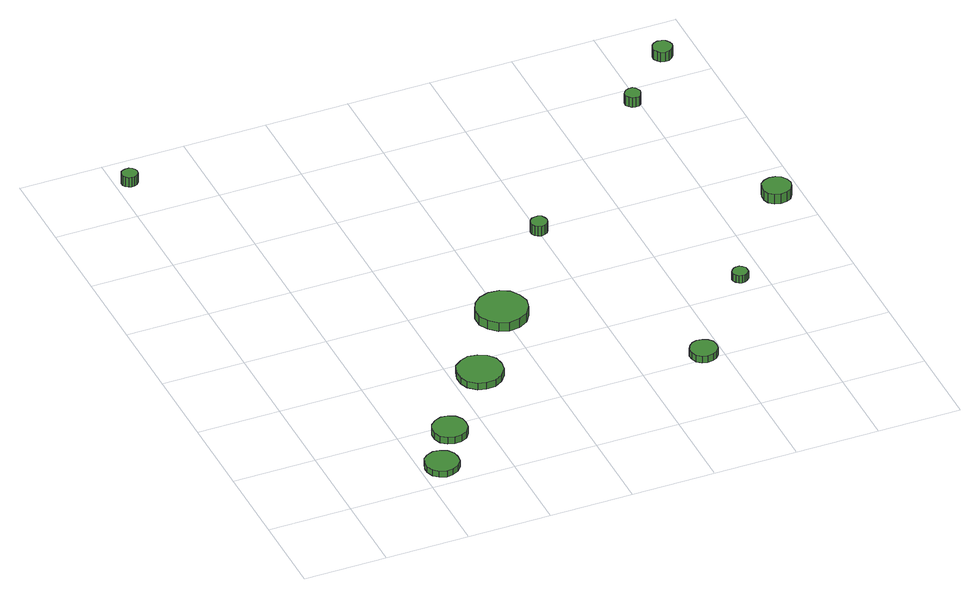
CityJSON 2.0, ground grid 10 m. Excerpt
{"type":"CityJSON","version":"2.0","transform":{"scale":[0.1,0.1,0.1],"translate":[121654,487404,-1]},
"CityObjects":{
"tree1":{"type":"SolitaryVegetationObject","attributes":{"function":"something"},"geometry":[{"type":"MultiSurface","lod":"1","boundaries":[[[0,1,2,3,4,5,6,7,8,9,10,11,12,13,14]],[[15,16,17,18,19,20,21,22,23,24,25,26,27,28,29]],[[0,29,28,1]],[[1,28,27,2]],[[2,27,26,3]],[[3,26,25,4]],[[4,25,24,5]],[[5,24,23,6]],[[6,23,22,7]],[[7,22,21,8]],[[8,21,20,9]],[[9,20,19,10]],[[10,19,18,11]],[[11,18,17,12]],[[12,17,16,13]],[[13,16,15,14]],[[14,15,29,0]]]}]},
"tree2":{"type":"SolitaryVegetationObject","attributes":{"function":"something"},"geometry":[{"type":"MultiSurface","lod":"1","boundaries":[[[30,31,32,33,34,35,36,37,38,39,40,41,42,43,44]],[[45,46,47,48,49,50,51,52,53,54,55,56,57,58,59]],[[30,59,58,31]],[[31,58,57,32]],[[32,57,56,33]],[[33,56,55,34]],[[34,55,54,35]],[[35,54,53,36]],[[36,53,52,37]],[[37,52,51,38]],[[38,51,50,39]],[[39,50,49,40]],[[40,49,48,41]],[[41,48,47,42]],[[42,47,46,43]],[[43,46,45,44]],[[44,45,59,30]]]}]},
"tree3":{"type":"SolitaryVegetationObject","attributes":{"function":"something"},"geometry":[{"type":"MultiSurface","lod":"1","boundaries":[[[60,61,62,63,64,65,66,67,68,69,70,71,72,73,74]],[[75,76,77,78,79,80,81,82,83,84,85,86,87,88,89]],[[60,89,88,61]],[[61,88,87,62]],[[62,87,86,63]],[[63,86,85,64]],[[64,85,84,65]],[[65,84,83,66]],[[66,83,82,67]],[[67,82,81,68]],[[68,81,80,69]],[[69,80,79,70]],[[70,79,78,71]],[[71,78,77,72]],[[72,77,76,73]],[[73,76,75,74]],[[74,75,89,60]]]}]},
"tree4":{"type":"SolitaryVegetationObject","attributes":{"function":"something"},"geometry":[{"type":"MultiSurface","lod":"1","boundaries":[[[90,91,92,93,94,95,96,97,98,99,100,101,102,103,104]],[[105,106,107,108,109,110,111,112,113,114,115,116,117,118,119]],[[90,119,118,91]],[[91,118,117,92]],[[92,117,116,93]],[[93,116,115,94]],[[94,115,114,95]],[[95,114,113,96]],[[96,113,112,97]],[[97,112,111,98]],[[98,111,110,99]],[[99,110,109,100]],[[100,109,108,101]],[[101,108,107,102]],[[102,107,106,103]],[[103,106,105,104]],[[104,105,119,90]]]}]},
"tree5":{"type":"SolitaryVegetationObject","attributes":{"function":"something"},"geometry":[{"type":"MultiSurface","lod":"1","boundaries":[[[120,121,122,123,124,125,126,127,128,129,130,131,132,133,134]],[[135,136,137,138,139,140,141,142,143,144,145,146,147,148,149]],[[120,149,148,121]],[[121,148,147,122]],[[122,147,146,123]],[[123,146,145,124]],[[124,145,144,125]],[[125,144,143,126]],[[126,143,142,127]],[[127,142,141,128]],[[128,141,140,129]],[[129,140,139,130]],[[130,139,138,131]],[[131,138,137,132]],[[132,137,136,133]],[[133,136,135,134]],[[134,135,149,120]]]}]},
"tree6":{"type":"SolitaryVegetationObject","attributes":{"function":"something"},"geometry":[{"type":"MultiSurface","lod":"1","boundaries":[[[150,151,152,153,154,155,156,157,158,159,160,161,162,163,164]],[[165,166,167,168,169,170,171,172,173,174,175,176,177,178,179]],[[150,179,178,151]],[[151,178,177,152]],[[152,177,176,153]],[[153,176,175,154]],[[154,175,174,155]],[[155,174,173,156]],[[156,173,172,157]],[[157,172,171,158]],[[158,171,170,159]],[[159,170,169,160]],[[160,169,168,161]],[[161,168,167,162]],[[162,167,166,163]],[[163,166,165,164]],[[164,165,179,150]]]}]},
"tree7":{"type":"SolitaryVegetationObject","attributes":{"function":"something"},"geometry":[{"type":"MultiSurface","lod":"1","boundaries":[[[180,181,182,183,184,185,186,187,188,189,190,191,192,193,194]],[[195,196,197,198,199,200,201,202,203,204,205,206,207,208,209]],[[180,209,208,181]],[[181,208,207,182]],[[182,207,206,183]],[[183,206,205,184]],[[184,205,204,185]],[[185,204,203,186]],[[186,203,202,187]],[[187,202,201,188]],[[188,201,200,189]],[[189,200,199,190]],[[190,199,198,191]],[[191,198,197,192]],[[192,197,196,193]],[[193,196,195,194]],[[194,195,209,180]]]}]},
"tree8":{"type":"SolitaryVegetationObject","attributes":{"function":"something"},"geometry":[{"type":"MultiSurface","lod":"1","boundaries":[[[210,211,212,213,214,215,216,217,218,219,220,221,222,223,224]],[[225,226,227,228,229,230,231,232,233,234,235,236,237,238,239]],[[210,239,238,211]],[[211,238,237,212]],[[212,237,236,213]],[[213,236,235,214]],[[214,235,234,215]],[[215,234,233,216]],[[216,233,232,217]],[[217,232,231,218]],[[218,231,230,219]],[[219,230,229,220]],[[220,229,228,221]],[[221,228,227,222]],[[222,227,226,223]],[[223,226,225,224]],[[224,225,239,210]]]}]},
"tree9":{"type":"SolitaryVegetationObject","attributes":{"function":"something"},"geometry":[{"type":"MultiSurface","lod":"1","boundaries":[[[240,241,242,243,244,245,246,247,248,249,250,251,252,253,254]],[[255,256,257,258,259,260,261,262,263,264,265,266,267,268,269]],[[240,269,268,241]],[[241,268,267,242]],[[242,267,266,243]],[[243,266,265,244]],[[244,265,264,245]],[[245,264,263,246]],[[246,263,262,247]],[[247,262,261,248]],[[248,261,260,249]],[[249,260,259,250]],[[250,259,258,251]],[[251,258,257,252]],[[252,257,256,253]],[[253,256,255,254]],[[254,255,269,240]]]}]},
"tree10":{"type":"SolitaryVegetationObject","attributes":{"function":"something"},"geometry":[{"type":"MultiSurface","lod":"1","boundaries":[[[270,271,272,273,274,275,276,277,278,279,280,281,282,283,284]],[[285,286,287,288,289,290,291,292,293,294,295,296,297,298,299]],[[270,299,298,271]],[[271,298,297,272]],[[272,297,296,273]],[[273,296,295,274]],[[274,295,294,275]],[[275,294,293,276]],[[276,293,292,277]],[[277,292,291,278]],[[278,291,290,279]],[[279,290,289,280]],[[280,289,288,281]],[[281,288,287,282]],[[282,287,286,283]],[[283,286,285,284]],[[284,285,299,270]]]}]},
"tree11":{"type":"SolitaryVegetationObject","attributes":{"function":"something"},"geometry":[{"type":"MultiSurface","lod":"1","boundaries":[[[300,301,302,303,304,305,306,307,308,309,310,311,312,313,314]],[[315,316,317,318,319,320,321,322,323,324,325,326,327,328,329]],[[300,329,328,301]],[[301,328,327,302]],[[302,327,326,303]],[[303,326,325,304]],[[304,325,324,305]],[[305,324,323,306]],[[306,323,322,307]],[[307,322,321,308]],[[308,321,320,309]],[[309,320,319,310]],[[310,319,318,311]],[[311,318,317,312]],[[312,317,316,313]],[[313,316,315,314]],[[314,315,329,300]]]}]}
},
"vertices":[
[144,30,18],[143,38,18],[138,45,18],[130,49,18],[122,50,18],[114,47,18],[108,42,18],[105,34,18],[105,26,18],[108,18,18],[114,13,18],[122,10,18],[130,11,18],[138,15,18],[143,22,18],[143,22,10],[138,15,10],[130,11,10],[122,10,10],[114,13,10],[108,18,10],[105,26,10],[105,34,10],[108,42,10],[114,47,10],[122,50,10],[130,49,10],[138,45,10],[143,38,10],[144,30,10],
[178,85,18],[177,94,18],[172,101,18],[164,105,18],[156,106,18],[148,103,18],[141,97,18],[138,90,18],[138,81,18],[141,73,18],[148,68,18],[156,65,18],[164,66,18],[172,70,18],[177,77,18],[177,77,9],[172,70,9],[164,66,9],[156,65,9],[148,68,9],[141,73,9],[138,81,9],[138,90,9],[141,97,9],[148,103,9],[156,106,9],[164,105,9],[172,101,9],[177,94,9],[178,85,9],
[25,657,25],[24,661,25],[22,664,25],[18,666,25],[14,666,25],[11,665,25],[8,663,25],[6,659,25],[6,655,25],[8,652,25],[11,649,25],[14,648,25],[18,648,25],[22,650,25],[24,653,25],[24,653,12],[22,650,12],[18,648,12],[14,648,12],[11,649,12],[8,652,12],[6,655,12],[6,659,12],[8,663,12],[11,665,12],[14,666,12],[18,666,12],[22,664,12],[24,661,12],[25,657,12],
[259,172,18],[257,183,18],[250,192,18],[240,197,18],[229,199,18],[219,195,18],[210,188,18],[206,177,18],[206,166,18],[210,156,18],[219,148,18],[229,145,18],[240,146,18],[250,152,18],[257,161,18],[257,161,9],[250,152,9],[240,146,9],[229,145,9],[219,148,9],[210,156,9],[206,166,9],[206,177,9],[210,188,9],[219,195,9],[229,199,9],[240,197,9],[250,192,9],[257,183,9],[259,172,9],
[330,266,21],[327,278,21],[320,289,21],[309,295,21],[296,296,21],[284,292,21],[275,284,21],[269,272,21],[269,259,21],[275,248,21],[284,239,21],[296,235,21],[309,237,21],[320,243,21],[327,253,21],[327,253,9],[320,243,9],[309,237,9],[296,235,9],[284,239,9],[275,248,9],[269,259,9],[269,272,9],[275,284,9],[284,292,9],[296,296,9],[309,295,9],[320,289,9],[327,278,9],[330,266,9],
[494,110,17],[493,117,17],[489,122,17],[483,125,17],[476,126,17],[470,124,17],[465,119,17],[462,113,17],[462,107,17],[465,100,17],[470,96,17],[476,94,17],[483,95,17],[489,98,17],[493,103,17],[493,103,8],[489,98,8],[483,95,8],[476,94,8],[470,96,8],[465,100,8],[462,107,8],[462,113,8],[465,119,8],[470,124,8],[476,126,8],[483,125,8],[489,122,8],[493,117,8],[494,110,8],
[411,395,22],[410,399,22],[408,403,22],[404,405,22],[400,405,22],[396,404,22],[393,401,22],[391,397,22],[391,393,22],[393,389,22],[396,387,22],[400,385,22],[404,386,22],[408,388,22],[410,391,22],[410,391,9],[408,388,9],[404,386,9],[400,385,9],[396,387,9],[393,389,9],[391,393,9],[391,397,9],[393,401,9],[396,404,9],[400,405,9],[404,405,9],[408,403,9],[410,399,9],[411,395,9],
[581,225,18],[581,229,18],[578,232,18],[575,234,18],[571,234,18],[568,233,18],[565,230,18],[563,227,18],[563,223,18],[565,220,18],[568,217,18],[571,216,18],[575,216,18],[578,218,18],[581,221,18],[581,221,8],[578,218,8],[575,216,8],[571,216,8],[568,217,8],[565,220,8],[563,223,8],[563,227,8],[565,230,8],[568,233,8],[571,234,8],[575,234,8],[578,232,8],[581,229,8],[581,225,8],
[599,567,29],[598,570,29],[596,574,29],[593,576,29],[589,576,29],[585,575,29],[582,572,29],[580,569,29],[580,564,29],[582,561,29],[585,558,29],[589,557,29],[593,557,29],[596,559,29],[598,563,29],[598,563,16],[596,559,16],[593,557,16],[589,557,16],[585,558,16],[582,561,16],[580,564,16],[580,569,16],[582,572,16],[585,575,16],[589,576,16],[593,576,16],[596,574,16],[598,570,16],[599,567,16],
[688,349,24],[686,356,24],[682,362,24],[676,365,24],[669,366,24],[662,364,24],[656,359,24],[654,353,24],[654,345,24],[656,339,24],[662,334,24],[669,332,24],[676,333,24],[682,336,24],[686,342,24],[686,342,11],[682,336,11],[676,333,11],[669,332,11],[662,334,11],[656,339,11],[654,345,11],[654,353,11],[656,359,11],[662,364,11],[669,366,11],[676,365,11],[682,362,11],[686,356,11],[688,349,11],
[668,637,26],[667,642,26],[664,646,26],[660,648,26],[655,649,26],[650,647,26],[647,644,26],[645,640,26],[645,635,26],[647,631,26],[650,627,26],[655,626,26],[660,626,26],[664,629,26],[667,633,26],[667,633,13],[664,629,13],[660,626,13],[655,626,13],[650,627,13],[647,631,13],[645,635,13],[645,640,13],[647,644,13],[650,647,13],[655,649,13],[660,648,13],[664,646,13],[667,642,13],[668,637,13]
]}
